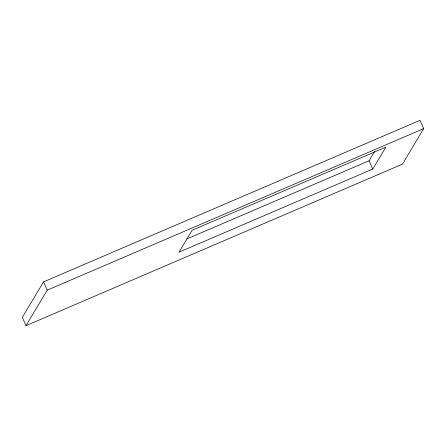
<?xml version="1.0" encoding="UTF-8"?>
<svg xmlns="http://www.w3.org/2000/svg" width="446" height="446" viewBox="0 0 446 446"><rect width="100%" height="100%" fill="white"/><g stroke="black" fill="none" stroke-linecap="round" stroke-linejoin="round"><path stroke-width="0.67" d="M43.541 281.866L22.3 317.385L25.991 325.675L402.459 164.134L423.7 128.615L420.009 120.325L43.541 281.866L47.237 290.156L25.991 325.675M186.818 238.967L369.071 160.761L374.746 151.278M372.767 169.051L385.879 147.13L192.109 230.275L178.997 252.202L372.767 169.051L369.071 160.761M47.237 290.156L423.7 128.615"/></g></svg>
